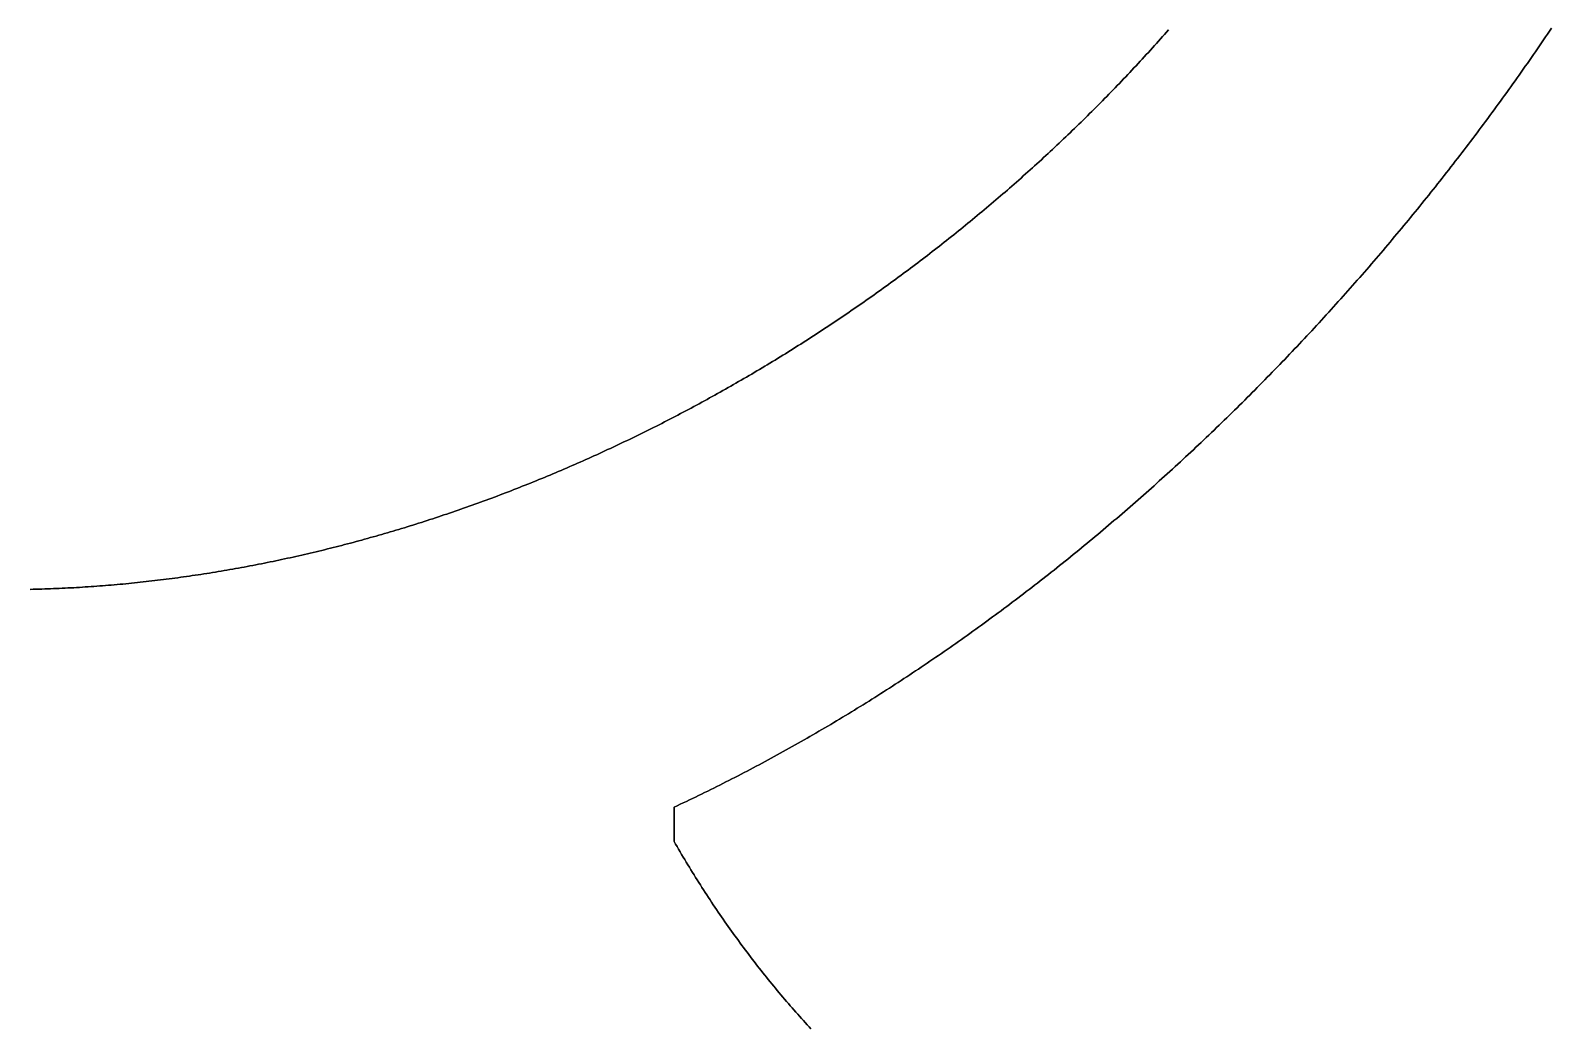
# Model space of a CAD drawing. Header units: millimetres. Extents: x 539514 to 908003, y -69769 to 203909.
# Drawn here: x 584527 to 610377, y 99591 to 116543 of the extents above; entities that cross this region are included whole.
import ezdxf

# ---------------------------------------------------------------- set-up
doc = ezdxf.new("R2010")
doc.units = ezdxf.units.MM
doc.layers.add('CLOSED_AREAS', color=7, linetype='Continuous')
doc.layers.add('REGION_HOLES', color=7, linetype='Continuous')

msp = doc.modelspace()

# ---------------------------------------------------------------- linework, layer by layer
at = {"layer": 'CLOSED_AREAS'}
for points in [[(597790.714, 99569.792), (597758.31, 99605), (597725.984, 99640.325), (597693.737, 99675.766), (597661.569, 99711.323), (597629.479, 99746.997), (597597.469, 99782.786), (597565.538, 99818.691), (597533.687, 99854.713), (597501.916, 99890.851), (597470.225, 99927.105), (597438.614, 99963.476), (597407.084, 99999.963), (597375.635, 100036.567), (597344.267, 100073.287), (597312.98, 100110.123), (597281.775, 100147.076), (597250.652, 100184.145), (597219.611, 100221.331), (597188.652, 100258.634), (597157.776, 100296.054), (597126.983, 100333.59), (597096.272, 100371.243), (597065.645, 100409.012), (597035.102, 100446.899), (597004.642, 100484.902), (596974.266, 100523.022), (596943.974, 100561.26), (596913.767, 100599.614), (596883.645, 100638.085), (596853.607, 100676.673), (596823.655, 100715.379), (596793.789, 100754.201), (596764.007, 100793.141), (596734.312, 100832.197), (596704.703, 100871.371), (596675.181, 100910.663), (596645.745, 100950.071), (596616.396, 100989.597), (596587.134, 101029.241), (596557.959, 101069.001), (596528.872, 101108.88), (596499.873, 101148.875), (596470.962, 101188.989), (596442.139, 101229.219), (596413.405, 101269.568), (596384.76, 101310.034), (596356.203, 101350.618), (596327.736, 101391.319), (596299.359, 101432.138), (596271.071, 101473.075), (596242.873, 101514.13), (596214.766, 101555.303), (596186.749, 101596.593), (596158.822, 101638.002), (596130.987, 101679.529), (596103.243, 101721.173), (596075.59, 101762.936), (596048.029, 101804.816), (596020.56, 101846.815), (595993.183, 101888.932), (595965.899, 101931.167), (595938.707, 101973.521), (595911.608, 102015.992), (595884.602, 102058.582), (595857.689, 102101.291), (595830.87, 102144.117), (595804.145, 102187.062), (595777.514, 102230.126), (595750.978, 102273.308), (595724.536, 102316.609), (595698.188, 102360.028), (595671.936, 102403.566), (595645.779, 102447.222), (595619.717, 102490.997), (595593.752, 102534.891), (595567.882, 102578.904), (595542.109, 102623.035), (595516.432, 102667.285), (595490.851, 102711.654), (595465.368, 102756.142), (595465.368, 103047.627), (595465.368, 103339.111), (595517.412, 103363.35), (595569.424, 103387.704), (595621.405, 103412.171), (595673.355, 103436.753), (595725.273, 103461.448), (595777.16, 103486.257), (595829.014, 103511.179), (595880.837, 103536.214), (595932.628, 103561.362), (595984.387, 103586.623), (596036.113, 103611.995), (596087.807, 103637.48), (596139.468, 103663.077), (596191.096, 103688.786), (596242.692, 103714.606), (596294.254, 103740.538), (596345.784, 103766.58), (596397.28, 103792.733), (596448.742, 103818.997), (596500.171, 103845.372), (596551.567, 103871.856), (596602.928, 103898.45), (596654.255, 103925.154), (596705.549, 103951.968), (596756.808, 103978.891), (596808.033, 104005.923), (596859.223, 104033.064), (596910.378, 104060.313), (596961.499, 104087.671), (597012.585, 104115.137), (597063.635, 104142.71), (597114.651, 104170.392), (597165.631, 104198.181), (597216.575, 104226.077), (597267.484, 104254.081), (597318.358, 104282.191), (597369.195, 104310.408), (597419.996, 104338.731), (597470.761, 104367.161), (597521.49, 104395.696), (597572.182, 104424.337), (597622.838, 104453.084), (597673.457, 104481.936), (597724.039, 104510.892), (597774.584, 104539.954), (597825.092, 104569.121), (597875.563, 104598.391), (597925.996, 104627.766), (597976.392, 104657.245), (598026.75, 104686.828), (598077.07, 104716.514), (598127.353, 104746.304), (598177.597, 104776.196), (598227.803, 104806.192), (598277.97, 104836.29), (598328.1, 104866.49), (598378.19, 104896.793), (598428.242, 104927.197), (598478.254, 104957.704), (598528.228, 104988.311), (598578.163, 105019.021), (598628.058, 105049.831), (598677.914, 105080.742), (598727.73, 105111.754), (598777.506, 105142.866), (598827.242, 105174.078), (598876.939, 105205.39), (598926.595, 105236.802), (598976.211, 105268.314), (599025.787, 105299.925), (599075.322, 105331.634), (599124.816, 105363.443), (599174.27, 105395.351), (599223.682, 105427.356), (599273.054, 105459.46), (599322.384, 105491.662), (599371.673, 105523.962), (599420.92, 105556.359), (599470.126, 105588.854), (599519.289, 105621.446), (599568.411, 105654.134), (599617.491, 105686.919), (599666.529, 105719.801), (599715.524, 105752.779), (599764.477, 105785.853), (599813.387, 105819.022), (599862.254, 105852.287), (599911.079, 105885.648), (599959.86, 105919.103), (600008.599, 105952.653), (600057.294, 105986.298), (600105.945, 106020.038), (600154.553, 106053.871), (600203.117, 106087.799), (600251.638, 106121.82), (600300.114, 106155.935), (600348.547, 106190.144), (600396.935, 106224.445), (600445.278, 106258.839), (600493.577, 106293.326), (600541.832, 106327.905), (600590.042, 106362.577), (600638.206, 106397.34), (600686.326, 106432.196), (600734.4, 106467.142), (600782.429, 106502.181), (600830.413, 106537.31), (600878.351, 106572.53), (600926.243, 106607.841), (600974.089, 106643.242), (601021.889, 106678.733), (601069.643, 106714.315), (601117.351, 106749.986), (601165.012, 106785.747), (601212.627, 106821.597), (601260.194, 106857.536), (601307.716, 106893.564), (601355.19, 106929.681), (601402.616, 106965.886), (601449.996, 107002.18), (601497.328, 107038.561), (601544.613, 107075.03), (601591.85, 107111.587), (601639.039, 107148.231), (601686.18, 107184.963), (601733.273, 107221.781), (601780.318, 107258.685), (601827.314, 107295.677), (601874.262, 107332.754), (601921.162, 107369.918), (601968.012, 107407.167), (602014.814, 107444.502), (602061.566, 107481.922), (602108.27, 107519.427), (602154.924, 107557.018), (602201.528, 107594.692), (602248.083, 107632.452), (602294.588, 107670.295), (602341.044, 107708.223), (602387.449, 107746.234), (602433.804, 107784.329), (602480.109, 107822.508), (602526.363, 107860.769), (602572.567, 107899.113), (602618.72, 107937.54), (602664.822, 107976.05), (602710.874, 108014.642), (602756.874, 108053.315), (602802.823, 108092.071), (602848.721, 108130.908), (602894.567, 108169.827), (602940.361, 108208.826), (602986.104, 108247.907), (603031.794, 108287.068), (603077.433, 108326.31), (603123.019, 108365.632), (603168.553, 108405.034), (603214.035, 108444.515), (603259.464, 108484.077), (603304.84, 108523.717), (603350.163, 108563.437), (603395.433, 108603.236), (603440.65, 108643.113), (603485.814, 108683.069), (603530.924, 108723.104), (603575.981, 108763.216), (603620.984, 108803.406), (603665.933, 108843.673), (603710.828, 108884.018), (603755.669, 108924.441), (603800.456, 108964.94), (603845.188, 109005.515), (603889.866, 109046.168), (603934.489, 109086.896), (603979.058, 109127.701), (604023.571, 109168.581), (604068.029, 109209.537), (604112.432, 109250.568), (604156.78, 109291.675), (604201.072, 109332.856), (604245.309, 109374.112), (604289.489, 109415.443), (604333.614, 109456.848), (604377.683, 109498.327), (604421.696, 109539.879), (604465.652, 109581.506), (604509.552, 109623.205), (604553.395, 109664.978), (604597.182, 109706.824), (604640.911, 109748.742), (604684.584, 109790.733), (604728.2, 109832.797), (604771.758, 109874.932), (604815.259, 109917.139), (604858.702, 109959.418), (604902.087, 110001.768), (604945.415, 110044.189), (604988.685, 110086.682), (605031.897, 110129.245), (605075.05, 110171.878), (605118.145, 110214.582), (605161.182, 110257.356), (605204.159, 110300.199), (605247.079, 110343.112), (605289.939, 110386.095), (605332.74, 110429.147), (605375.482, 110472.268), (605418.164, 110515.457), (605460.787, 110558.715), (605503.351, 110602.041), (605545.855, 110645.435), (605588.298, 110688.898), (605630.682, 110732.427), (605673.006, 110776.025), (605715.269, 110819.689), (605757.472, 110863.42), (605799.615, 110907.218), (605841.696, 110951.083), (605883.717, 110995.014), (605925.677, 111039.01), (605967.576, 111083.073), (606009.413, 111127.202), (606051.189, 111171.395), (606092.904, 111215.654), (606134.557, 111259.978), (606176.148, 111304.367), (606217.677, 111348.82), (606259.144, 111393.337), (606300.549, 111437.919), (606341.891, 111482.564), (606383.171, 111527.273), (606424.389, 111572.046), (606465.543, 111616.881), (606506.635, 111661.78), (606547.664, 111706.741), (606588.629, 111751.765), (606629.531, 111796.851), (606670.37, 111841.999), (606711.145, 111887.209), (606751.857, 111932.481), (606792.504, 111977.814), (606833.088, 112023.208), (606873.607, 112068.664), (606914.063, 112114.18), (606954.453, 112159.756), (606994.78, 112205.393), (607035.041, 112251.09), (607075.238, 112296.847), (607115.37, 112342.663), (607155.436, 112388.539), (607195.438, 112434.474), (607235.374, 112480.468), (607275.245, 112526.521), (607315.05, 112572.632), (607354.789, 112618.802), (607394.462, 112665.03), (607434.069, 112711.315), (607473.61, 112757.658), (607513.085, 112804.059), (607552.493, 112850.517), (607591.835, 112897.032), (607631.11, 112943.603), (607670.318, 112990.231), (607709.459, 113036.916), (607748.533, 113083.656), (607787.539, 113130.453), (607826.478, 113177.305), (607865.35, 113224.212), (607904.154, 113271.175), (607942.89, 113318.193), (607981.558, 113365.265), (608020.158, 113412.392), (608058.69, 113459.574), (608097.153, 113506.809), (608135.548, 113554.099), (608173.874, 113601.442), (608212.132, 113648.838), (608250.32, 113696.288), (608288.44, 113743.79), (608326.49, 113791.346), (608364.471, 113838.954), (608402.382, 113886.614), (608440.224, 113934.326), (608477.996, 113982.091), (608515.698, 114029.906), (608553.33, 114077.774), (608590.892, 114125.692), (608628.384, 114173.662), (608665.805, 114221.682), (608703.156, 114269.753), (608740.436, 114317.875), (608777.645, 114366.046), (608814.783, 114414.267), (608851.85, 114462.538), (608888.846, 114510.859), (608925.77, 114559.228), (608962.623, 114607.647), (608999.404, 114656.114), (609036.113, 114704.63), (609072.75, 114753.195), (609109.316, 114801.807), (609145.809, 114850.467), (609182.23, 114899.175), (609218.578, 114947.931), (609254.853, 114996.734), (609291.056, 115045.583), (609327.186, 115094.48), (609363.243, 115143.423), (609399.227, 115192.412), (609435.137, 115241.448), (609470.974, 115290.529), (609506.738, 115339.656), (609542.427, 115388.829), (609578.043, 115438.047), (609613.585, 115487.31), (609649.052, 115536.617), (609684.446, 115585.969), (609719.765, 115635.366), (609755.009, 115684.807), (609790.179, 115734.291), (609825.274, 115783.82), (609860.294, 115833.391), (609895.238, 115883.006), (609930.108, 115932.664), (609964.902, 115982.365), (609999.621, 116032.109), (610034.264, 116081.894), (610068.832, 116131.722), (610103.323, 116181.592), (610137.738, 116231.504), (610172.077, 116281.457), (610206.34, 116331.451), (610240.527, 116381.486), (610274.636, 116431.562), (610308.669, 116481.679), (610342.625, 116531.836), (610376.505, 116582.033)], [(610376.505, 116582.033), (610342.625, 116531.836), (610308.669, 116481.679), (610274.636, 116431.562), (610240.527, 116381.486), (610206.34, 116331.451), (610172.077, 116281.457), (610137.738, 116231.504), (610103.323, 116181.592), (610068.832, 116131.722), (610034.264, 116081.894), (609999.621, 116032.109), (609964.902, 115982.365), (609930.108, 115932.664), (609895.238, 115883.006), (609860.294, 115833.391), (609825.274, 115783.82), (609790.179, 115734.291), (609755.009, 115684.807), (609719.765, 115635.366), (609684.446, 115585.969), (609649.052, 115536.617), (609613.585, 115487.31), (609578.043, 115438.047), (609542.427, 115388.829), (609506.738, 115339.656), (609470.974, 115290.529), (609435.137, 115241.448), (609399.227, 115192.412), (609363.243, 115143.423), (609327.186, 115094.48), (609291.056, 115045.583), (609254.853, 114996.734), (609218.578, 114947.931), (609182.23, 114899.175), (609145.809, 114850.467), (609109.316, 114801.807), (609072.75, 114753.195), (609036.113, 114704.63), (608999.404, 114656.114), (608962.623, 114607.647), (608925.77, 114559.228), (608888.846, 114510.859), (608851.85, 114462.538), (608814.783, 114414.267), (608777.645, 114366.046), (608740.436, 114317.875), (608703.156, 114269.753), (608665.805, 114221.682), (608628.384, 114173.662), (608590.892, 114125.692), (608553.33, 114077.774), (608515.698, 114029.906), (608477.996, 113982.091), (608440.224, 113934.326), (608402.382, 113886.614), (608364.471, 113838.954), (608326.49, 113791.346), (608288.44, 113743.79), (608250.32, 113696.288), (608212.132, 113648.838), (608173.874, 113601.442), (608135.548, 113554.099), (608097.153, 113506.809), (608058.69, 113459.574), (608020.158, 113412.392), (607981.558, 113365.265), (607942.89, 113318.193), (607904.154, 113271.175), (607865.35, 113224.212), (607826.478, 113177.305), (607787.539, 113130.453), (607748.533, 113083.656), (607709.459, 113036.916), (607670.318, 112990.231), (607631.11, 112943.603), (607591.835, 112897.032), (607552.493, 112850.517), (607513.085, 112804.059), (607473.61, 112757.658), (607434.069, 112711.315), (607394.462, 112665.03), (607354.789, 112618.802), (607315.05, 112572.632), (607275.245, 112526.521), (607235.374, 112480.468), (607195.438, 112434.474), (607155.436, 112388.539), (607115.37, 112342.663), (607075.238, 112296.847), (607035.041, 112251.09), (606994.78, 112205.393), (606954.453, 112159.756), (606914.063, 112114.18), (606873.607, 112068.664), (606833.088, 112023.208), (606792.504, 111977.814), (606751.857, 111932.481), (606711.145, 111887.209), (606670.37, 111841.999), (606629.531, 111796.851), (606588.629, 111751.765), (606547.664, 111706.741), (606506.635, 111661.78), (606465.543, 111616.881), (606424.389, 111572.046), (606383.171, 111527.273), (606341.891, 111482.564), (606300.549, 111437.919), (606259.144, 111393.337), (606217.677, 111348.82), (606176.148, 111304.367), (606134.557, 111259.978), (606092.904, 111215.654), (606051.189, 111171.395), (606009.413, 111127.202), (605967.576, 111083.073), (605925.677, 111039.01), (605883.717, 110995.014), (605841.696, 110951.083), (605799.615, 110907.218), (605757.472, 110863.42), (605715.269, 110819.689), (605673.006, 110776.025), (605630.682, 110732.427), (605588.298, 110688.898), (605545.855, 110645.435), (605503.351, 110602.041), (605460.787, 110558.715), (605418.164, 110515.457), (605375.482, 110472.268), (605332.74, 110429.147), (605289.939, 110386.095), (605247.079, 110343.112), (605204.159, 110300.199), (605161.182, 110257.356), (605118.145, 110214.582), (605075.05, 110171.878), (605031.897, 110129.245), (604988.685, 110086.682), (604945.415, 110044.189), (604902.087, 110001.768), (604858.702, 109959.418), (604815.259, 109917.139), (604771.758, 109874.932), (604728.2, 109832.797), (604684.584, 109790.733), (604640.911, 109748.742), (604597.182, 109706.824), (604553.395, 109664.978), (604509.552, 109623.205), (604465.652, 109581.506), (604421.696, 109539.879), (604377.683, 109498.327), (604333.614, 109456.848), (604289.489, 109415.443), (604245.309, 109374.112), (604201.072, 109332.856), (604156.78, 109291.675), (604112.432, 109250.568), (604068.029, 109209.537), (604023.571, 109168.581), (603979.058, 109127.701), (603934.489, 109086.896), (603889.866, 109046.168), (603845.188, 109005.515), (603800.456, 108964.94), (603755.669, 108924.441), (603710.828, 108884.018), (603665.933, 108843.673), (603620.984, 108803.406), (603575.981, 108763.216), (603530.924, 108723.104), (603485.814, 108683.069), (603440.65, 108643.113), (603395.433, 108603.236), (603350.163, 108563.437), (603304.84, 108523.717), (603259.464, 108484.077), (603214.035, 108444.515), (603168.553, 108405.034), (603123.019, 108365.632), (603077.433, 108326.31), (603031.794, 108287.068), (602986.104, 108247.907), (602940.361, 108208.826), (602894.567, 108169.827), (602848.721, 108130.908), (602802.823, 108092.071), (602756.874, 108053.315), (602710.874, 108014.642), (602664.822, 107976.05), (602618.72, 107937.54), (602572.567, 107899.113), (602526.363, 107860.769), (602480.109, 107822.508), (602433.804, 107784.329), (602387.449, 107746.234), (602341.044, 107708.223), (602294.588, 107670.295), (602248.083, 107632.452), (602201.528, 107594.692), (602154.924, 107557.018), (602108.27, 107519.427), (602061.566, 107481.922), (602014.814, 107444.502), (601968.012, 107407.167), (601921.162, 107369.918), (601874.262, 107332.754), (601827.314, 107295.677), (601780.318, 107258.685), (601733.273, 107221.781), (601686.18, 107184.963), (601639.039, 107148.231), (601591.85, 107111.587), (601544.613, 107075.03), (601497.328, 107038.561), (601449.996, 107002.18), (601402.616, 106965.886), (601355.19, 106929.681), (601307.716, 106893.564), (601260.194, 106857.536), (601212.627, 106821.597), (601165.012, 106785.747), (601117.351, 106749.986), (601069.643, 106714.315), (601021.889, 106678.733), (600974.089, 106643.242), (600926.243, 106607.841), (600878.351, 106572.53), (600830.413, 106537.31), (600782.429, 106502.181), (600734.4, 106467.142), (600686.326, 106432.196), (600638.206, 106397.34), (600590.042, 106362.577), (600541.832, 106327.905), (600493.577, 106293.326), (600445.278, 106258.839), (600396.935, 106224.445), (600348.547, 106190.144), (600300.114, 106155.935), (600251.638, 106121.82), (600203.117, 106087.799), (600154.553, 106053.871), (600105.945, 106020.038), (600057.294, 105986.298), (600008.599, 105952.653), (599959.86, 105919.103), (599911.079, 105885.648), (599862.254, 105852.287), (599813.387, 105819.022), (599764.477, 105785.853), (599715.524, 105752.779), (599666.529, 105719.801), (599617.491, 105686.919), (599568.411, 105654.134), (599519.289, 105621.446), (599470.126, 105588.854), (599420.92, 105556.359), (599371.673, 105523.962), (599322.384, 105491.662), (599273.054, 105459.46), (599223.682, 105427.356), (599174.27, 105395.351), (599124.816, 105363.443), (599075.322, 105331.634), (599025.787, 105299.925), (598976.211, 105268.314), (598926.595, 105236.802), (598876.939, 105205.39), (598827.242, 105174.078), (598777.506, 105142.866), (598727.73, 105111.754), (598677.914, 105080.742), (598628.058, 105049.831), (598578.163, 105019.021), (598528.228, 104988.311), (598478.254, 104957.704), (598428.242, 104927.197), (598378.19, 104896.793), (598328.1, 104866.49), (598277.97, 104836.29), (598227.803, 104806.192), (598177.597, 104776.196), (598127.353, 104746.304), (598077.07, 104716.514), (598026.75, 104686.828), (597976.392, 104657.245), (597925.996, 104627.766), (597875.563, 104598.391), (597825.092, 104569.121), (597774.584, 104539.954), (597724.039, 104510.892), (597673.457, 104481.936), (597622.838, 104453.084), (597572.182, 104424.337), (597521.49, 104395.696), (597470.761, 104367.161), (597419.996, 104338.731), (597369.195, 104310.408), (597318.358, 104282.191), (597267.484, 104254.081), (597216.575, 104226.077), (597165.631, 104198.181), (597114.651, 104170.392), (597063.635, 104142.71), (597012.585, 104115.137), (596961.499, 104087.671), (596910.378, 104060.313), (596859.223, 104033.064), (596808.033, 104005.923), (596756.808, 103978.891), (596705.549, 103951.968), (596654.255, 103925.154), (596602.928, 103898.45), (596551.567, 103871.856), (596500.171, 103845.372), (596448.742, 103818.997), (596397.28, 103792.733), (596345.784, 103766.58), (596294.254, 103740.538), (596242.692, 103714.606), (596191.096, 103688.786), (596139.468, 103663.077), (596087.807, 103637.48), (596036.113, 103611.995), (595984.387, 103586.623), (595932.628, 103561.362), (595880.837, 103536.214), (595829.014, 103511.179), (595777.16, 103486.257), (595725.273, 103461.448), (595673.355, 103436.753), (595621.405, 103412.171), (595569.424, 103387.704), (595517.412, 103363.35), (595465.368, 103339.111), (595465.368, 103047.627), (595465.368, 102756.142), (595490.851, 102711.654), (595516.432, 102667.285), (595542.109, 102623.035), (595567.882, 102578.904), (595593.752, 102534.891), (595619.717, 102490.997), (595645.779, 102447.222), (595671.936, 102403.566), (595698.188, 102360.028), (595724.536, 102316.609), (595750.978, 102273.308), (595777.514, 102230.126), (595804.145, 102187.062), (595830.87, 102144.117), (595857.689, 102101.291), (595884.602, 102058.582), (595911.608, 102015.992), (595938.707, 101973.521), (595965.899, 101931.167), (595993.183, 101888.932), (596020.56, 101846.815), (596048.029, 101804.816), (596075.59, 101762.936), (596103.243, 101721.173), (596130.987, 101679.529), (596158.822, 101638.002), (596186.749, 101596.593), (596214.766, 101555.303), (596242.873, 101514.13), (596271.071, 101473.075), (596299.359, 101432.138), (596327.736, 101391.319), (596356.203, 101350.618), (596384.76, 101310.034), (596413.405, 101269.568), (596442.139, 101229.219), (596470.962, 101188.989), (596499.873, 101148.875), (596528.872, 101108.88), (596557.959, 101069.001), (596587.134, 101029.241), (596616.396, 100989.597), (596645.745, 100950.071), (596675.181, 100910.663), (596704.703, 100871.371), (596734.312, 100832.197), (596764.007, 100793.141), (596793.789, 100754.201), (596823.655, 100715.379), (596853.607, 100676.673), (596883.645, 100638.085), (596913.767, 100599.614), (596943.974, 100561.26), (596974.266, 100523.022), (597004.642, 100484.902), (597035.102, 100446.899), (597065.645, 100409.012), (597096.272, 100371.243), (597126.983, 100333.59), (597157.776, 100296.054), (597188.652, 100258.634), (597219.611, 100221.331), (597250.652, 100184.145), (597281.775, 100147.076), (597312.98, 100110.123), (597344.267, 100073.287), (597375.635, 100036.567), (597407.084, 99999.963), (597438.614, 99963.476), (597470.225, 99927.105), (597501.916, 99890.851), (597533.687, 99854.713), (597565.538, 99818.691), (597597.469, 99782.786), (597629.479, 99746.997), (597661.569, 99711.323), (597693.737, 99675.766), (597725.984, 99640.325), (597758.31, 99605), (597790.714, 99569.792)], [(584525.31, 107041.145), (584574.448, 107042.248), (584623.589, 107043.465), (584672.735, 107044.795), (584721.884, 107046.238), (584771.037, 107047.794), (584820.193, 107049.462), (584869.352, 107051.243), (584918.514, 107053.137), (584967.678, 107055.143), (585016.846, 107057.261), (585066.015, 107059.492), (585115.187, 107061.834), (585164.361, 107064.288), (585213.537, 107066.854), (585262.715, 107069.532), (585311.893, 107072.321), (585361.074, 107075.221), (585410.255, 107078.233), (585459.437, 107081.356), (585508.621, 107084.589), (585557.804, 107087.934), (585606.988, 107091.389), (585656.173, 107094.956), (585705.357, 107098.632), (585754.542, 107102.419), (585803.726, 107106.316), (585852.909, 107110.323), (585902.092, 107114.441), (585951.274, 107118.668), (586000.455, 107123.005), (586049.635, 107127.451), (586098.813, 107132.007), (586147.99, 107136.673), (586197.165, 107141.447), (586246.339, 107146.331), (586295.51, 107151.324), (586344.679, 107156.426), (586393.845, 107161.636), (586443.009, 107166.955), (586492.17, 107172.383), (586541.328, 107177.919), (586590.482, 107183.563), (586639.634, 107189.315), (586688.782, 107195.175), (586737.926, 107201.144), (586787.066, 107207.22), (586836.203, 107213.403), (586885.334, 107219.694), (586934.462, 107226.093), (586983.585, 107232.599), (587032.703, 107239.212), (587081.816, 107245.931), (587130.924, 107252.758), (587180.027, 107259.692), (587229.124, 107266.732), (587278.216, 107273.879), (587327.302, 107281.132), (587376.381, 107288.491), (587425.455, 107295.957), (587474.522, 107303.528), (587523.582, 107311.206), (587572.636, 107318.989), (587621.682, 107326.878), (587670.722, 107334.872), (587719.754, 107342.972), (587768.779, 107351.177), (587817.796, 107359.487), (587866.805, 107367.902), (587915.807, 107376.422), (587964.8, 107385.047), (588013.784, 107393.777), (588062.761, 107402.611), (588111.728, 107411.549), (588160.687, 107420.592), (588209.636, 107429.739), (588258.576, 107438.99), (588307.507, 107448.344), (588356.428, 107457.803), (588405.339, 107467.365), (588454.24, 107477.031), (588503.131, 107486.8), (588552.012, 107496.672), (588600.882, 107506.648), (588649.742, 107516.726), (588698.59, 107526.908), (588747.428, 107537.192), (588796.254, 107547.579), (588845.069, 107558.069), (588893.872, 107568.66), (588942.663, 107579.354), (588991.443, 107590.151), (589040.21, 107601.049), (589088.965, 107612.049), (589137.708, 107623.151), (589186.437, 107634.355), (589235.154, 107645.66), (589283.858, 107657.067), (589332.549, 107668.575), (589381.226, 107680.184), (589429.89, 107691.894), (589478.54, 107703.705), (589527.176, 107715.617), (589575.798, 107727.629), (589624.405, 107739.742), (589672.998, 107751.956), (589721.577, 107764.269), (589770.14, 107776.683), (589818.689, 107789.197), (589867.222, 107801.811), (589915.74, 107814.524), (589964.243, 107827.338), (590012.729, 107840.251), (590061.2, 107853.263), (590109.655, 107866.374), (590158.093, 107879.585), (590206.515, 107892.895), (590254.92, 107906.303), (590303.309, 107919.811), (590351.68, 107933.417), (590400.035, 107947.122), (590448.372, 107960.925), (590496.691, 107974.826), (590544.993, 107988.826), (590593.277, 108002.923), (590641.543, 108017.119), (590689.79, 108031.412), (590738.019, 108045.803), (590786.23, 108060.292), (590834.421, 108074.878), (590882.594, 108089.561), (590930.748, 108104.342), (590978.882, 108119.219), (591026.997, 108134.194), (591075.092, 108149.265), (591123.167, 108164.433), (591171.222, 108179.697), (591219.257, 108195.058), (591267.272, 108210.515), (591315.266, 108226.069), (591363.239, 108241.718), (591411.191, 108257.464), (591459.122, 108273.305), (591507.032, 108289.242), (591554.92, 108305.274), (591602.787, 108321.402), (591650.632, 108337.625), (591698.455, 108353.944), (591746.255, 108370.357), (591794.034, 108386.865), (591841.789, 108403.469), (591889.522, 108420.166), (591937.232, 108436.959), (591984.919, 108453.846), (592032.583, 108470.827), (592080.223, 108487.902), (592127.84, 108505.072), (592175.433, 108522.335), (592223.001, 108539.692), (592270.546, 108557.143), (592318.066, 108574.688), (592365.562, 108592.326), (592413.033, 108610.057), (592460.479, 108627.881), (592507.9, 108645.799), (592555.296, 108663.809), (592602.666, 108681.912), (592650.011, 108700.108), (592697.33, 108718.397), (592744.623, 108736.778), (592791.89, 108755.251), (592839.131, 108773.816), (592886.345, 108792.474), (592933.532, 108811.223), (592980.693, 108830.065), (593027.826, 108848.998), (593074.932, 108868.022), (593122.011, 108887.138), (593169.062, 108906.346), (593216.086, 108925.644), (593263.081, 108945.034), (593310.049, 108964.514), (593356.988, 108984.086), (593403.898, 109003.748), (593450.78, 109023.501), (593497.634, 109043.344), (593544.458, 109063.277), (593591.253, 109083.301), (593638.018, 109103.415), (593684.754, 109123.619), (593731.46, 109143.912), (593778.137, 109164.295), (593824.783, 109184.768), (593871.399, 109205.331), (593917.985, 109225.982), (593964.539, 109246.723), (594011.063, 109267.553), (594057.557, 109288.472), (594104.018, 109309.48), (594150.449, 109330.576), (594196.848, 109351.761), (594243.215, 109373.035), (594289.551, 109394.396), (594335.854, 109415.846), (594382.125, 109437.385), (594428.364, 109459.011), (594474.57, 109480.725), (594520.743, 109502.526), (594566.884, 109524.415), (594612.991, 109546.392), (594659.065, 109568.456), (594705.105, 109590.607), (594751.112, 109612.846), (594797.084, 109635.171), (594843.023, 109657.583), (594888.928, 109680.082), (594934.798, 109702.668), (594980.633, 109725.34), (595026.434, 109748.098), (595072.2, 109770.943), (595117.931, 109793.873), (595163.626, 109816.89), (595209.286, 109839.992), (595254.91, 109863.18), (595300.499, 109886.454), (595346.051, 109909.813), (595391.567, 109933.258), (595437.047, 109956.788), (595482.49, 109980.403), (595527.897, 110004.103), (595573.267, 110027.887), (595618.599, 110051.757), (595663.894, 110075.711), (595709.152, 110099.749), (595754.372, 110123.872), (595799.555, 110148.079), (595844.699, 110172.371), (595889.805, 110196.746), (595934.873, 110221.205), (595979.902, 110245.748), (596024.893, 110270.374), (596069.845, 110295.084), (596114.757, 110319.877), (596159.631, 110344.754), (596204.465, 110369.713), (596249.259, 110394.756), (596294.014, 110419.882), (596338.728, 110445.09), (596383.403, 110470.38), (596428.037, 110495.754), (596472.631, 110521.209), (596517.183, 110546.747), (596561.696, 110572.367), (596606.167, 110598.069), (596650.596, 110623.853), (596694.985, 110649.719), (596739.332, 110675.666), (596783.637, 110701.695), (596827.9, 110727.805), (596872.121, 110753.996), (596916.3, 110780.268), (596960.436, 110806.622), (597004.529, 110833.056), (597048.58, 110859.571), (597092.588, 110886.167), (597136.552, 110912.843), (597180.473, 110939.599), (597224.351, 110966.436), (597268.185, 110993.353), (597311.975, 111020.35), (597355.721, 111047.427), (597399.422, 111074.583), (597443.079, 111101.819), (597486.692, 111129.135), (597530.26, 111156.53), (597573.782, 111184.004), (597617.26, 111211.557), (597660.692, 111239.19), (597704.078, 111266.901), (597747.419, 111294.691), (597790.714, 111322.56), (597833.963, 111350.507), (597877.166, 111378.532), (597920.322, 111406.636), (597963.432, 111434.818), (598006.495, 111463.078), (598049.511, 111491.415), (598092.48, 111519.831), (598135.401, 111548.324), (598178.275, 111576.895), (598221.101, 111605.543), (598263.88, 111634.268), (598306.61, 111663.071), (598349.292, 111691.95), (598391.926, 111720.906), (598434.511, 111749.939), (598477.047, 111779.049), (598519.535, 111808.235), (598561.973, 111837.498), (598604.362, 111866.837), (598646.702, 111896.252), (598688.991, 111925.743), (598731.231, 111955.31), (598773.421, 111984.953), (598815.561, 112014.671), (598857.651, 112044.465), (598899.69, 112074.334), (598941.678, 112104.278), (598983.615, 112134.298), (599025.501, 112164.393), (599067.336, 112194.562), (599109.119, 112224.807), (599150.851, 112255.126), (599192.531, 112285.519), (599234.159, 112315.987), (599275.735, 112346.529), (599317.258, 112377.145), (599358.729, 112407.836), (599400.148, 112438.6), (599441.513, 112469.438), (599482.825, 112500.349), (599524.084, 112531.335), (599565.29, 112562.393), (599606.442, 112593.525), (599647.54, 112624.73), (599688.584, 112656.008), (599729.574, 112687.359), (599770.51, 112718.782), (599811.391, 112750.279), (599852.218, 112781.848), (599892.989, 112813.489), (599933.706, 112845.202), (599974.367, 112876.988), (600014.974, 112908.846), (600055.524, 112940.775), (600096.019, 112972.777), (600136.457, 113004.85), (600176.84, 113036.994), (600217.166, 113069.21), (600257.436, 113101.498), (600297.649, 113133.856), (600337.806, 113166.286), (600377.905, 113198.786), (600417.947, 113231.357), (600457.932, 113263.999), (600497.859, 113296.711), (600537.729, 113329.494), (600577.54, 113362.347), (600617.294, 113395.27), (600656.989, 113428.264), (600696.626, 113461.327), (600736.204, 113494.46), (600775.723, 113527.662), (600815.183, 113560.934), (600854.584, 113594.276), (600893.926, 113627.687), (600933.208, 113661.167), (600972.431, 113694.716), (601011.593, 113728.334), (601050.696, 113762.021), (601089.738, 113795.776), (601128.72, 113829.6), (601167.642, 113863.493), (601206.502, 113897.453), (601245.302, 113931.482), (601284.04, 113965.579), (601322.717, 113999.744), (601361.333, 114033.977), (601399.886, 114068.277), (601438.378, 114102.645), (601476.808, 114137.08), (601515.176, 114171.582), (601553.482, 114206.152), (601591.724, 114240.789), (601629.904, 114275.493), (601668.021, 114310.263), (601706.075, 114345.1), (601744.066, 114380.004), (601781.993, 114414.974), (601819.857, 114450.011), (601857.656, 114485.114), (601895.392, 114520.282), (601933.063, 114555.517), (601970.67, 114590.817), (602008.213, 114626.183), (602045.691, 114661.615), (602083.104, 114697.112), (602120.451, 114732.675), (602157.734, 114768.302), (602194.951, 114803.995), (602232.102, 114839.752), (602269.188, 114875.575), (602306.208, 114911.462), (602343.161, 114947.414), (602380.048, 114983.43), (602416.869, 115019.51), (602453.623, 115055.655), (602490.309, 115091.863), (602526.929, 115128.136), (602563.482, 115164.472), (602599.967, 115200.872), (602636.385, 115237.336), (602672.735, 115273.863), (602709.016, 115310.453), (602745.23, 115347.107), (602781.376, 115383.823), (602817.452, 115420.603), (602853.461, 115457.445), (602889.4, 115494.351), (602925.27, 115531.318), (602961.071, 115568.348), (602996.803, 115605.441), (603032.465, 115642.595), (603068.057, 115679.812), (603103.58, 115717.091), (603139.032, 115754.431), (603174.414, 115791.833), (603209.726, 115829.297), (603244.966, 115866.822), (603280.136, 115904.409), (603315.235, 115942.056), (603350.263, 115979.765), (603385.219, 116017.535), (603420.104, 116055.365), (603454.917, 116093.256), (603489.659, 116131.208), (603524.328, 116169.221), (603558.925, 116207.293), (603593.449, 116245.426), (603627.901, 116283.619), (603662.28, 116321.872), (603696.586, 116360.184), (603730.818, 116398.557), (603764.978, 116436.988), (603799.064, 116475.48), (603833.076, 116514.031), (603867.014, 116552.64)]]:
    msp.add_lwpolyline(points, dxfattribs=at)
at = {"layer": 'REGION_HOLES'}
msp.add_lwpolyline([(603867.014, 116552.64), (603833.076, 116514.031), (603799.064, 116475.48), (603764.978, 116436.988), (603730.818, 116398.557), (603696.586, 116360.184), (603662.28, 116321.872), (603627.901, 116283.619), (603593.449, 116245.426), (603558.925, 116207.293), (603524.328, 116169.221), (603489.659, 116131.208), (603454.917, 116093.256), (603420.104, 116055.365), (603385.219, 116017.535), (603350.263, 115979.765), (603315.235, 115942.056), (603280.136, 115904.409), (603244.966, 115866.822), (603209.726, 115829.297), (603174.414, 115791.833), (603139.032, 115754.431), (603103.58, 115717.091), (603068.057, 115679.812), (603032.465, 115642.595), (602996.803, 115605.441), (602961.071, 115568.348), (602925.27, 115531.318), (602889.4, 115494.351), (602853.461, 115457.445), (602817.452, 115420.603), (602781.376, 115383.823), (602745.23, 115347.107), (602709.016, 115310.453), (602672.735, 115273.863), (602636.385, 115237.336), (602599.967, 115200.872), (602563.482, 115164.472), (602526.929, 115128.136), (602490.309, 115091.863), (602453.623, 115055.655), (602416.869, 115019.51), (602380.048, 114983.43), (602343.161, 114947.414), (602306.208, 114911.462), (602269.188, 114875.575), (602232.102, 114839.752), (602194.951, 114803.995), (602157.734, 114768.302), (602120.451, 114732.675), (602083.104, 114697.112), (602045.691, 114661.615), (602008.213, 114626.183), (601970.67, 114590.817), (601933.063, 114555.517), (601895.392, 114520.282), (601857.656, 114485.114), (601819.857, 114450.011), (601781.993, 114414.974), (601744.066, 114380.004), (601706.075, 114345.1), (601668.021, 114310.263), (601629.904, 114275.493), (601591.724, 114240.789), (601553.482, 114206.152), (601515.176, 114171.582), (601476.808, 114137.08), (601438.378, 114102.645), (601399.886, 114068.277), (601361.333, 114033.977), (601322.717, 113999.744), (601284.04, 113965.579), (601245.302, 113931.482), (601206.502, 113897.453), (601167.642, 113863.493), (601128.72, 113829.6), (601089.738, 113795.776), (601050.696, 113762.021), (601011.593, 113728.334), (600972.431, 113694.716), (600933.208, 113661.167), (600893.926, 113627.687), (600854.584, 113594.276), (600815.183, 113560.934), (600775.723, 113527.662), (600736.204, 113494.46), (600696.626, 113461.327), (600656.989, 113428.264), (600617.294, 113395.27), (600577.54, 113362.347), (600537.729, 113329.494), (600497.859, 113296.711), (600457.932, 113263.999), (600417.947, 113231.357), (600377.905, 113198.786), (600337.806, 113166.286), (600297.649, 113133.856), (600257.436, 113101.498), (600217.166, 113069.21), (600176.84, 113036.994), (600136.457, 113004.85), (600096.019, 112972.777), (600055.524, 112940.775), (600014.974, 112908.846), (599974.367, 112876.988), (599933.706, 112845.202), (599892.989, 112813.489), (599852.218, 112781.848), (599811.391, 112750.279), (599770.51, 112718.782), (599729.574, 112687.359), (599688.584, 112656.008), (599647.54, 112624.73), (599606.442, 112593.525), (599565.29, 112562.393), (599524.084, 112531.335), (599482.825, 112500.349), (599441.513, 112469.438), (599400.148, 112438.6), (599358.729, 112407.836), (599317.258, 112377.145), (599275.735, 112346.529), (599234.159, 112315.987), (599192.531, 112285.519), (599150.851, 112255.126), (599109.119, 112224.807), (599067.336, 112194.562), (599025.501, 112164.393), (598983.615, 112134.298), (598941.678, 112104.278), (598899.69, 112074.334), (598857.651, 112044.465), (598815.561, 112014.671), (598773.421, 111984.953), (598731.231, 111955.31), (598688.991, 111925.743), (598646.702, 111896.252), (598604.362, 111866.837), (598561.973, 111837.498), (598519.535, 111808.235), (598477.047, 111779.049), (598434.511, 111749.939), (598391.926, 111720.906), (598349.292, 111691.95), (598306.61, 111663.071), (598263.88, 111634.268), (598221.101, 111605.543), (598178.275, 111576.895), (598135.401, 111548.324), (598092.48, 111519.831), (598049.511, 111491.415), (598006.495, 111463.078), (597963.432, 111434.818), (597920.322, 111406.636), (597877.166, 111378.532), (597833.963, 111350.507), (597790.714, 111322.56), (597747.419, 111294.691), (597704.078, 111266.901), (597660.692, 111239.19), (597617.26, 111211.557), (597573.782, 111184.004), (597530.26, 111156.53), (597486.692, 111129.135), (597443.079, 111101.819), (597399.422, 111074.583), (597355.721, 111047.427), (597311.975, 111020.35), (597268.185, 110993.353), (597224.351, 110966.436), (597180.473, 110939.599), (597136.552, 110912.843), (597092.588, 110886.167), (597048.58, 110859.571), (597004.529, 110833.056), (596960.436, 110806.622), (596916.3, 110780.268), (596872.121, 110753.996), (596827.9, 110727.805), (596783.637, 110701.695), (596739.332, 110675.666), (596694.985, 110649.719), (596650.596, 110623.853), (596606.167, 110598.069), (596561.696, 110572.367), (596517.183, 110546.747), (596472.631, 110521.209), (596428.037, 110495.754), (596383.403, 110470.38), (596338.728, 110445.09), (596294.014, 110419.882), (596249.259, 110394.756), (596204.465, 110369.713), (596159.631, 110344.754), (596114.757, 110319.877), (596069.845, 110295.084), (596024.893, 110270.374), (595979.902, 110245.748), (595934.873, 110221.205), (595889.805, 110196.746), (595844.699, 110172.371), (595799.555, 110148.079), (595754.372, 110123.872), (595709.152, 110099.749), (595663.894, 110075.711), (595618.599, 110051.757), (595573.267, 110027.887), (595527.897, 110004.103), (595482.49, 109980.403), (595437.047, 109956.788), (595391.567, 109933.258), (595346.051, 109909.813), (595300.499, 109886.454), (595254.91, 109863.18), (595209.286, 109839.992), (595163.626, 109816.89), (595117.931, 109793.873), (595072.2, 109770.943), (595026.434, 109748.098), (594980.633, 109725.34), (594934.798, 109702.668), (594888.928, 109680.082), (594843.023, 109657.583), (594797.084, 109635.171), (594751.112, 109612.846), (594705.105, 109590.607), (594659.065, 109568.456), (594612.991, 109546.392), (594566.884, 109524.415), (594520.743, 109502.526), (594474.57, 109480.725), (594428.364, 109459.011), (594382.125, 109437.385), (594335.854, 109415.846), (594289.551, 109394.396), (594243.215, 109373.035), (594196.848, 109351.761), (594150.449, 109330.576), (594104.018, 109309.48), (594057.557, 109288.472), (594011.063, 109267.553), (593964.539, 109246.723), (593917.985, 109225.982), (593871.399, 109205.331), (593824.783, 109184.768), (593778.137, 109164.295), (593731.46, 109143.912), (593684.754, 109123.619), (593638.018, 109103.415), (593591.253, 109083.301), (593544.458, 109063.277), (593497.634, 109043.344), (593450.78, 109023.501), (593403.898, 109003.748), (593356.988, 108984.086), (593310.049, 108964.514), (593263.081, 108945.034), (593216.086, 108925.644), (593169.062, 108906.346), (593122.011, 108887.138), (593074.932, 108868.022), (593027.826, 108848.998), (592980.693, 108830.065), (592933.532, 108811.223), (592886.345, 108792.474), (592839.131, 108773.816), (592791.89, 108755.251), (592744.623, 108736.778), (592697.33, 108718.397), (592650.011, 108700.108), (592602.666, 108681.912), (592555.296, 108663.809), (592507.9, 108645.799), (592460.479, 108627.881), (592413.033, 108610.057), (592365.562, 108592.326), (592318.066, 108574.688), (592270.546, 108557.143), (592223.001, 108539.692), (592175.433, 108522.335), (592127.84, 108505.072), (592080.223, 108487.902), (592032.583, 108470.827), (591984.919, 108453.846), (591937.232, 108436.959), (591889.522, 108420.166), (591841.789, 108403.469), (591794.034, 108386.865), (591746.255, 108370.357), (591698.455, 108353.944), (591650.632, 108337.625), (591602.787, 108321.402), (591554.92, 108305.274), (591507.032, 108289.242), (591459.122, 108273.305), (591411.191, 108257.464), (591363.239, 108241.718), (591315.266, 108226.069), (591267.272, 108210.515), (591219.257, 108195.058), (591171.222, 108179.697), (591123.167, 108164.433), (591075.092, 108149.265), (591026.997, 108134.194), (590978.882, 108119.219), (590930.748, 108104.342), (590882.594, 108089.561), (590834.421, 108074.878), (590786.23, 108060.292), (590738.019, 108045.803), (590689.79, 108031.412), (590641.543, 108017.119), (590593.277, 108002.923), (590544.993, 107988.826), (590496.691, 107974.826), (590448.372, 107960.925), (590400.035, 107947.122), (590351.68, 107933.417), (590303.309, 107919.811), (590254.92, 107906.303), (590206.515, 107892.895), (590158.093, 107879.585), (590109.655, 107866.374), (590061.2, 107853.263), (590012.729, 107840.251), (589964.243, 107827.338), (589915.74, 107814.524), (589867.222, 107801.811), (589818.689, 107789.197), (589770.14, 107776.683), (589721.577, 107764.269), (589672.998, 107751.956), (589624.405, 107739.742), (589575.798, 107727.629), (589527.176, 107715.617), (589478.54, 107703.705), (589429.89, 107691.894), (589381.226, 107680.184), (589332.549, 107668.575), (589283.858, 107657.067), (589235.154, 107645.66), (589186.437, 107634.355), (589137.708, 107623.151), (589088.965, 107612.049), (589040.21, 107601.049), (588991.443, 107590.151), (588942.663, 107579.354), (588893.872, 107568.66), (588845.069, 107558.069), (588796.254, 107547.579), (588747.428, 107537.192), (588698.59, 107526.908), (588649.742, 107516.726), (588600.882, 107506.648), (588552.012, 107496.672), (588503.131, 107486.8), (588454.24, 107477.031), (588405.339, 107467.365), (588356.428, 107457.803), (588307.507, 107448.344), (588258.576, 107438.99), (588209.636, 107429.739), (588160.687, 107420.592), (588111.728, 107411.549), (588062.761, 107402.611), (588013.784, 107393.777), (587964.8, 107385.047), (587915.807, 107376.422), (587866.805, 107367.902), (587817.796, 107359.487), (587768.779, 107351.177), (587719.754, 107342.972), (587670.722, 107334.872), (587621.682, 107326.878), (587572.636, 107318.989), (587523.582, 107311.206), (587474.522, 107303.528), (587425.455, 107295.957), (587376.381, 107288.491), (587327.302, 107281.132), (587278.216, 107273.879), (587229.124, 107266.732), (587180.027, 107259.692), (587130.924, 107252.758), (587081.816, 107245.931), (587032.703, 107239.212), (586983.585, 107232.599), (586934.462, 107226.093), (586885.334, 107219.694), (586836.203, 107213.403), (586787.066, 107207.22), (586737.926, 107201.144), (586688.782, 107195.175), (586639.634, 107189.315), (586590.482, 107183.563), (586541.328, 107177.919), (586492.17, 107172.383), (586443.009, 107166.955), (586393.845, 107161.636), (586344.679, 107156.426), (586295.51, 107151.324), (586246.339, 107146.331), (586197.165, 107141.447), (586147.99, 107136.673), (586098.813, 107132.007), (586049.635, 107127.451), (586000.455, 107123.005), (585951.274, 107118.668), (585902.092, 107114.441), (585852.909, 107110.323), (585803.726, 107106.316), (585754.542, 107102.419), (585705.357, 107098.632), (585656.173, 107094.956), (585606.988, 107091.389), (585557.804, 107087.934), (585508.621, 107084.589), (585459.437, 107081.356), (585410.255, 107078.233), (585361.074, 107075.221), (585311.893, 107072.321), (585262.715, 107069.532), (585213.537, 107066.854), (585164.361, 107064.288), (585115.187, 107061.834), (585066.015, 107059.492), (585016.846, 107057.261), (584967.678, 107055.143), (584918.514, 107053.137), (584869.352, 107051.243), (584820.193, 107049.462), (584771.037, 107047.794), (584721.884, 107046.238), (584672.735, 107044.795), (584623.589, 107043.465), (584574.448, 107042.248), (584525.31, 107041.145)], dxfattribs=at)

doc.saveas('drawing.dxf')
